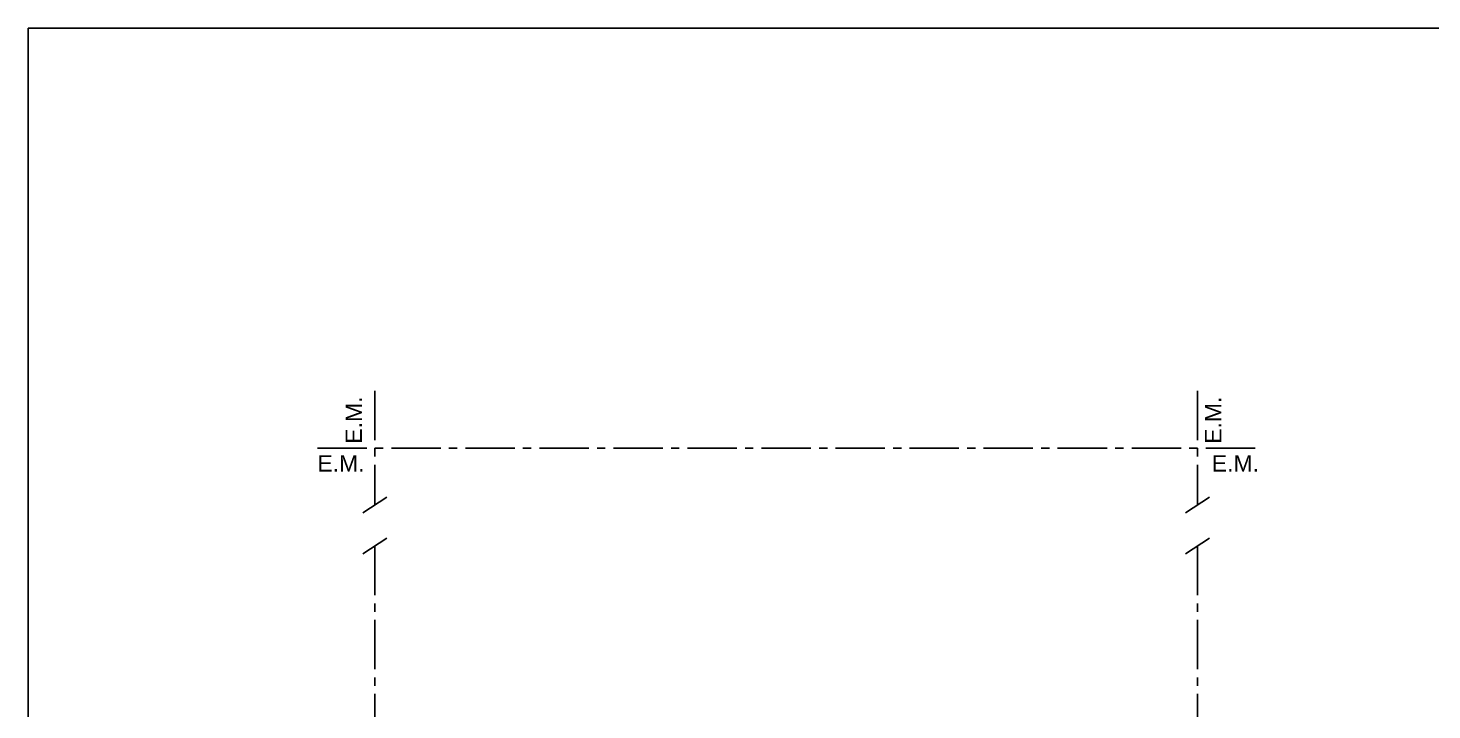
# Model space of a CAD drawing. Header units: millimetres. Extents: x 141 to 859, y -33 to 129.
# Drawn here: x 322.29 to 339.36, y 22.69 to 30.98 of the extents above; entities that cross this region are included whole.
import ezdxf

# ---------------------------------------------------------------- set-up
doc = ezdxf.new("R2010")
doc.units = ezdxf.units.MM
doc.header["$LTSCALE"] = 0.1
doc.header["$MEASUREMENT"] = 0
doc.linetypes.add('ACAD_ISO04W100', pattern=[30, 24, -3, 0, -3])
doc.layers.add('EJES', color=6, linetype='Continuous')
doc.layers.add('Textos', color=7, linetype='Continuous')
doc.styles.add('Diego', font='arial.ttf')

msp = doc.modelspace()

# ---------------------------------------------------------------- linework, layer by layer
at = {"color": 1, "linetype": 'Continuous'}
for points in [[(326.3628, 25.0864), (326.6553, 25.2767)], [(336.3628, 25.0864), (336.6553, 25.2767)], [(326.3628, 24.5896), (326.6553, 24.7799)], [(336.3628, 24.5896), (336.6553, 24.7799)]]:
    msp.add_lwpolyline(points, dxfattribs=at)
at = {"layer": 'EJES', "linetype": 'ACAD_ISO04W100', "ltscale": 0.25}
for p, q in [((326.509, 26.5721), (326.509, 25.1815)), ((336.509, 26.5721), (336.509, 25.1815)), ((337.209, 25.8721), (325.809, 25.8721)), ((326.509, 24.6847), (326.509, 8.1721)), ((336.509, 24.6847), (336.509, 8.1721))]:
    msp.add_line(p, q, dxfattribs=at)
at = {"layer": 'EJES'}
msp.add_lwpolyline([(322.2922, 30.9815), (356.4256, 30.9815), (356.4256, 5.2633), (322.2922, 5.2633)], close=True, dxfattribs=at)

# ---------------------------------------------------------------- texts
at = {"layer": 'Textos', "color": 2, "char_height": 0.2, "width": 0.738387, "attachment_point": 3, "rotation": 90, "style": 'Diego'}
for insert in [(326.1516, 26.5019), (336.5992, 26.501)]:
    msp.add_mtext('E.M.', dxfattribs=dict(at, insert=insert))
at = {"layer": 'Textos', "color": 2, "char_height": 0.2, "width": 0.738387, "attachment_point": 7, "style": 'Diego'}
for insert in [(325.8089, 25.5884), (336.6827, 25.5884)]:
    msp.add_mtext('E.M.', dxfattribs=dict(at, insert=insert))

doc.saveas('drawing.dxf')
